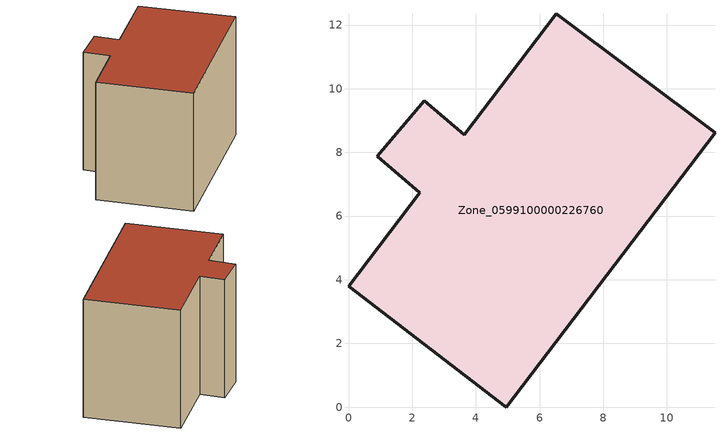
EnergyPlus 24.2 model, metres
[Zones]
Zone_0599100000226760
 floor ground (C_G): 4.96,0 0,3.79 2.24,6.73 0.9,7.88 2.38,9.62 3.63,8.56 6.52,12.35 11.51,8.61 z0
 wall outside (C_F): 0.9,7.88 2.24,6.73 0,3.79 4.96,0 11.51,8.61 6.52,12.35 3.63,8.56 2.38,9.62 0.9,7.88 z0:8.19
 roof outside (C_R): 4.96,0 11.51,8.61 6.52,12.35 3.63,8.56 2.38,9.62 0.9,7.88 2.24,6.73 0,3.79 z8.19
[BUILDING]
Pand.0599100000226760: North Axis=0; Terrain=City; Loads Convergence Tolerance Value=0.04; Temperature Convergence Tolerance Value=0.4; Solar Distribution=FullExterior; Maximum Number of Warmup Days=25; Minimum Number of Warmup Days=1
[Site:Location]
Rotterdam.The.Hague.AP_ZH_NLD Design_Conditions: Latitude=51.96; Longitude=4.45; Time Zone=1; Elevation=-4.5
[SITE:GROUNDTEMPERATURE:BUILDINGSURFACE]
18, 18, 18, 18, 18, 18, 18, 18, 18, 18, 18, 18
[MATERIAL] Thermal Absorptance=0.9; Solar Absorptance=0.7; Visible Absorptance=0.7
Name | Roughness | Thickness | Conductivity | Density | Specific Heat
G.TI.1946 | MediumSmooth | 0.15 | 1 | 540 | 1210
F.TI.1946 | Rough | 0.3 | 0.857143 | 1920 | 840
R.TI.1946 | MediumRough | 0.2 | 0.1 | 1500 | 1000
[CONSTRUCTION]
C_G: G.TI.1946
C_F: F.TI.1946
C_R: R.TI.1946
[ZONE]
Zone_0599100000226760: Type=1; Multiplier=1; Ceiling Height=Autocalculate; Volume=Autocalculate; Floor Area=autocalculate; Part of Total Floor Area=Yes
[ZONEINFILTRATION:DESIGNFLOWRATE]
Infil_Zone_0599100000226760: Zone or ZoneList or Space or SpaceList=Zone_0599100000226760; Schedule=AlwaysOn; Design Flow Rate Calculation Method=Flow/Area; Flow Rate per Floor Area=0.003; Constant Term Coefficient=1; Temperature Term Coefficient=0; Velocity Term Coefficient=0; Velocity Squared Term Coefficient=0
[HVACTEMPLATE:ZONE:IDEALLOADSAIRSYSTEM]
Zone_0599100000226760: Maximum Heating Supply Air Temperature=50; Minimum Cooling Supply Air Temperature=13; Maximum Heating Supply Air Humidity Ratio=0.0156; Minimum Cooling Supply Air Humidity Ratio=0.0077; Heating Limit=NoLimit; Cooling Limit=NoLimit; Dehumidification Control Type=ConstantSensibleHeatRatio; Cooling Sensible Heat Ratio=0.7; Dehumidification Setpoint=60; Humidification Control Type=None; Humidification Setpoint=30; Outdoor Air Method=None; Outdoor Air Flow Rate per Person=0.00944; Outdoor Air Flow Rate per Zone Floor Area=0; Outdoor Air Flow Rate per Zone=0; Demand Controlled Ventilation Type=None; Outdoor Air Economizer Type=NoEconomizer; Heat Recovery Type=None; Sensible Heat Recovery Effectiveness=0.7; Latent Heat Recovery Effectiveness=0.65
[ZONECONTROL:THERMOSTAT]
ThermostatControl_Zone_0599100000226760: Zone or ZoneList=Zone_0599100000226760; Control Type Schedule=DualSetpointControlType; Control 1=Thermostat_Zone_0599100000226760; Temperature Difference Between Cutout And Setpoint=0
[THERMOSTATSETPOINT:DUALSETPOINT]
Thermostat_Zone_0599100000226760: Heating Setpoint Temperature Schedule=HeatingSetpoint_Zone_0599100000226760; Cooling Setpoint Temperature Schedule=CoolingSetpoint_Zone_0599100000226760
[SCHEDULE:COMPACT]
HeatingSetpoint_Zone_0599100000226760: Through: 12/31, For: AllDays, Until: 24:00, 21
CoolingSetpoint_Zone_0599100000226760: Through: 12/31, For: AllDays, Until: 24:00, 24
DualSetpointControlType: Through: 12/31, For: AllDays, Until: 24:00, 4
AlwaysOn: Through: 12/31, For: AllDays, Until: 24:00, 1
